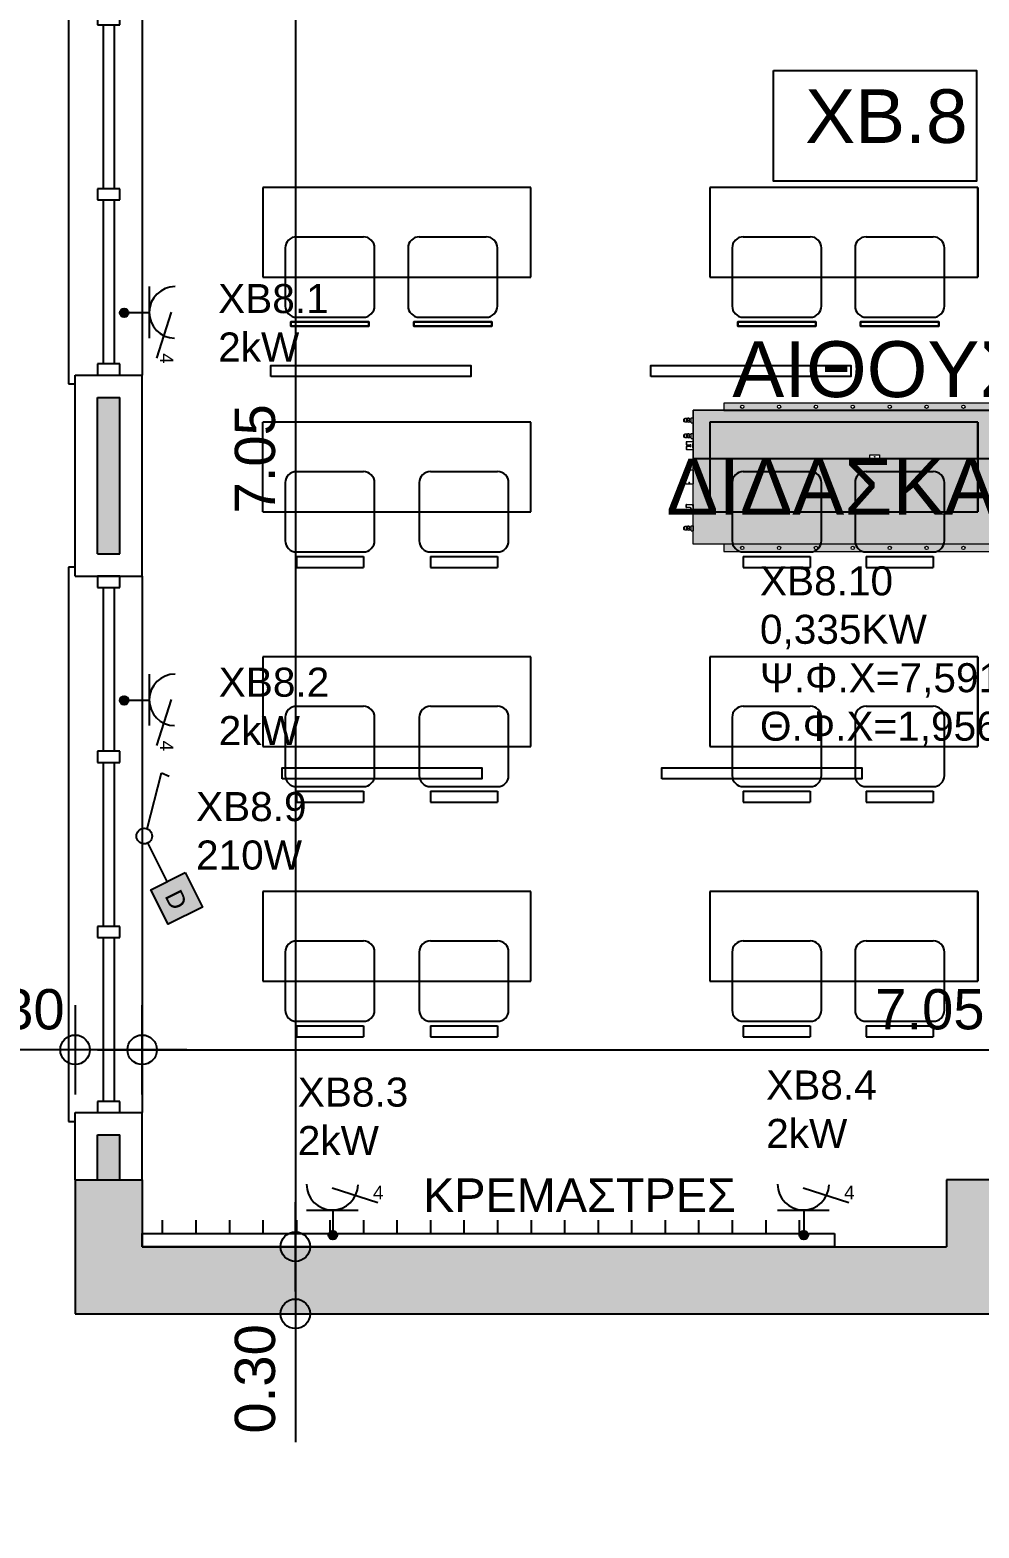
# Model space of a CAD drawing. Header units: metres. Extents: x -11 to 85, y -301 to 135.
# Drawn here: x 14.57 to 18.82, y -58.85 to -52.15 of the extents above; entities that cross this region are included whole.
import ezdxf

# ---------------------------------------------------------------- set-up
doc = ezdxf.new("R2010")
doc.units = ezdxf.units.M
doc.header["$LTSCALE"] = 0.036
doc.header["$PDMODE"] = 2
for name, color, linetype in [('arxitek borofos', 252, 'Continuous'), ('DIMBLK', 252, 'Continuous'), ('electext', 20, 'Continuous'), ('Epipla', 252, 'Continuous'), ('HLEK-SYMBOL', 3, 'Continuous'), ('HLEK_FL001_SYMBOLS', 230, 'Continuous'), ('Parathira', 252, 'Continuous')]:
    doc.layers.add(name, color=color, linetype=linetype)
doc.layers.add('axel', color=170, linetype='Continuous', lineweight=0)
doc.styles.add('COMU-N', font='arial.ttf')
doc.styles.get("Standard").update_dxf_attribs({"font": 'arial.ttf'})
doc.dimstyles.new('CADWDOT', dxfattribs={"dimscale": 0.1, "dimtxt": 1.8, "dimasz": 0.08, "dimexe": 2, "dimexo": 0, "dimgap": 0.09, "dimtad": 0, "dimrnd": 0.001, "dimzin": 0, "dimdsep": 46, "dimtxsty": 'Standard', "dimblk1": 'ARTDIM', "dimblk2": 'ARTDIM', "dimsah": 1, "dimcen": 0.09, "dimdle": 0.05, "dimse1": 1, "dimse2": 1, "dimadec": 0, "dimazin": 0, "dimtfac": 1, "dimtmove": 0, "dimatfit": 3, "dimldrblk": 'ARTDIM', "dimfxl": 2, "dimtvp": 0.9999, "dimtolj": 1, "dimtzin": 0, "dimarcsym": 0})

# ---------------------------------------------------------------- blocks, each defined once
blk = doc.blocks.new('A$C52D13D70')
at = {"layer": 'Parathira'}
for p, q in [((-0.33, 0.04), (-0.33, -2.44)), ((-0.3, 0.04), (-0.33, 0.04)), ((-0.1, 0), (-0.2, 0)), ((-0.2, 0), (-0.2, -0.05)), ((-0.1, -0.05), (-0.1, 0)), ((0, 0), (0, -2.4)), ((-0.2, -0.05), (-0.1, -0.05)), ((-0.175, -0.05), (-0.175, -0.7833)), ((-0.125, -0.05), (-0.125, -0.7833)), ((-0.1, -0.7833), (-0.2, -0.7833)), ((-0.2, -0.7833), (-0.2, -0.8333)), ((-0.1, -0.8333), (-0.1, -0.7833)), ((-0.2, -0.8333), (-0.1, -0.8333)), ((-0.175, -0.8333), (-0.175, -1.5667)), ((-0.125, -0.8333), (-0.125, -1.5667)), ((-0.1, -1.5667), (-0.2, -1.5667)), ((-0.2, -1.5667), (-0.2, -1.6167)), ((-0.1, -1.6167), (-0.1, -1.5667)), ((-0.2, -1.6167), (-0.1, -1.6167)), ((-0.175, -1.6167), (-0.175, -2.35)), ((-0.125, -1.6167), (-0.125, -2.35)), ((-0.1, -2.35), (-0.2, -2.35)), ((-0.2, -2.35), (-0.2, -2.4)), ((-0.2, -2.4), (-0.1, -2.4)), ((-0.1, -2.4), (-0.1, -2.35)), ((-0.33, -2.44), (-0.3, -2.44))]:
    blk.add_line(p, q, dxfattribs=at)
blk = doc.blocks.new('ARTDIM')
at = {"layer": 'DIMBLK'}
for p, q in [((0, -24.9975), (0, 24.9975)), ((-24.9975, 0), (24.9975, 0))]:
    blk.add_line(p, q, dxfattribs=at)
blk.add_circle((0, 0), 8.25, dxfattribs=at)
blk = doc.blocks.new('*D883')
at = {"layer": 'arxitek borofos', "color": 0, "lineweight": -2}
blk.add_line((15.7595, -50.551), (15.7595, -57.585), dxfattribs=at)
at = {"layer": 'Defpoints', "color": 0, "transparency": 16777216}
for p in [(18.9737, -50.543), (15.7595, -57.593), (18.9737, -57.593)]:
    blk.add_point(p, dxfattribs=at)
at = {"layer": 'arxitek borofos', "color": 0, "lineweight": -2, "xscale": 0.008, "yscale": 0.008, "zscale": 0.008}
for p, rotation in [((15.7595, -50.543), 90), ((15.7595, -57.593), 270)]:
    blk.add_blockref('ARTDIM', p, dxfattribs=dict(at, rotation=rotation))
at = {"layer": 'arxitek borofos', "color": 0, "insert": (15.5796, -54.068), "char_height": 0.18, "attachment_point": 5, "rotation": 90}
blk.add_mtext('\\A1;7.05', dxfattribs=at)
blk = doc.blocks.new('*D884')
at = {"layer": 'arxitek borofos', "color": 0, "lineweight": -2}
for p, q in [((15.7595, -57.601), (15.7595, -57.885)), ((15.7595, -57.893), (15.7595, -58.4676))]:
    blk.add_line(p, q, dxfattribs=at)
at = {"layer": 'Defpoints', "color": 0, "transparency": 16777216}
for p in [(16.8737, -57.593), (15.7595, -57.893), (16.8737, -57.893)]:
    blk.add_point(p, dxfattribs=at)
at = {"layer": 'arxitek borofos', "color": 0, "lineweight": -2, "xscale": 0.008, "yscale": 0.008, "zscale": 0.008}
for p, rotation in [((15.7595, -57.593), 90), ((15.7595, -57.893), 270)]:
    blk.add_blockref('ARTDIM', p, dxfattribs=dict(at, rotation=rotation))
at = {"layer": 'arxitek borofos', "color": 0, "insert": (15.5796, -58.1843), "char_height": 0.18, "attachment_point": 5, "rotation": 90}
blk.add_mtext('\\A1;0.30', dxfattribs=at)
blk = doc.blocks.new('*D885')
at = {"layer": 'arxitek borofos', "color": 0, "lineweight": -2}
for p, q in [((14.7737, -56.7118), (14.1991, -56.7118)), ((15.0657, -56.7118), (14.7817, -56.7118))]:
    blk.add_line(p, q, dxfattribs=at)
at = {"layer": 'Defpoints', "color": 0, "transparency": 16777216}
for p in [(14.7737, -56.7118), (14.7737, -57.593), (15.0737, -57.593)]:
    blk.add_point(p, dxfattribs=at)
at = {"layer": 'arxitek borofos', "color": 0, "lineweight": -2, "xscale": 0.008, "yscale": 0.008, "zscale": 0.008, "rotation": 180}
blk.add_blockref('ARTDIM', (14.7737, -56.7118), dxfattribs=at)
at = {"layer": 'arxitek borofos', "color": 0, "lineweight": -2, "xscale": 0.008, "yscale": 0.008, "zscale": 0.008}
blk.add_blockref('ARTDIM', (15.0737, -56.7118), dxfattribs=at)
at = {"layer": 'arxitek borofos', "color": 0, "insert": (14.4824, -56.5318), "char_height": 0.18, "attachment_point": 5}
blk.add_mtext('\\A1;0.30', dxfattribs=at)
blk = doc.blocks.new('*D886')
at = {"layer": 'arxitek borofos', "color": 0, "lineweight": -2}
blk.add_line((15.0817, -56.7118), (22.1157, -56.7118), dxfattribs=at)
at = {"layer": 'Defpoints', "color": 0, "transparency": 16777216}
for p in [(22.1237, -56.7118), (15.0737, -57.293), (22.1237, -57.293)]:
    blk.add_point(p, dxfattribs=at)
at = {"layer": 'arxitek borofos', "color": 0, "lineweight": -2, "xscale": 0.008, "yscale": 0.008, "zscale": 0.008, "rotation": 180}
blk.add_blockref('ARTDIM', (15.0737, -56.7118), dxfattribs=at)
at = {"layer": 'arxitek borofos', "color": 0, "lineweight": -2, "xscale": 0.008, "yscale": 0.008, "zscale": 0.008}
blk.add_blockref('ARTDIM', (22.1237, -56.7118), dxfattribs=at)
at = {"layer": 'arxitek borofos', "color": 0, "insert": (18.5987, -56.5318), "char_height": 0.18, "attachment_point": 5}
blk.add_mtext('\\A1;7.05', dxfattribs=at)
blk = doc.blocks.new('*D961')
at = {"layer": 'arxitek borofos', "color": 0, "lineweight": -2}
blk.add_line((14.7817, -61.2493), (22.4157, -61.2493), dxfattribs=at)
at = {"layer": 'Defpoints', "color": 0, "transparency": 16777216}
for p in [(14.7737, -57.893), (22.4237, -57.893), (22.4237, -61.2493)]:
    blk.add_point(p, dxfattribs=at)
at = {"layer": 'arxitek borofos', "color": 0, "lineweight": -2, "xscale": 0.008, "yscale": 0.008, "zscale": 0.008, "rotation": 180}
blk.add_blockref('ARTDIM', (14.7737, -61.2493), dxfattribs=at)
at = {"layer": 'arxitek borofos', "color": 0, "lineweight": -2, "xscale": 0.008, "yscale": 0.008, "zscale": 0.008}
blk.add_blockref('ARTDIM', (22.4237, -61.2493), dxfattribs=at)
at = {"layer": 'arxitek borofos', "color": 0, "insert": (18.5987, -61.0693), "char_height": 0.18, "attachment_point": 5}
blk.add_mtext('\\A1;7.65', dxfattribs=at)
blk = doc.blocks.new('A$C46BB3189')
at = {"layer": 'Epipla'}
for p, q in [((0.0918, 0.0592), (0.0918, 0.1192)), ((0.2418, 0.0592), (0.2418, 0.1192)), ((0.3918, 0.0592), (0.3918, 0.1192)), ((0.5418, 0.0592), (0.5418, 0.1192)), ((0.6918, 0.0592), (0.6918, 0.1192)), ((0.8418, 0.0592), (0.8418, 0.1192)), ((0.9918, 0.0592), (0.9918, 0.1192)), ((1.1418, 0.0592), (1.1418, 0.1192)), ((1.2918, 0.0592), (1.2918, 0.1192)), ((1.4418, 0.0592), (1.4418, 0.1192)), ((1.5918, 0.0592), (1.5918, 0.1192)), ((1.7418, 0.0592), (1.7418, 0.1192)), ((1.8918, 0.0592), (1.8918, 0.1192)), ((2.0418, 0.0592), (2.0418, 0.1192)), ((2.1918, 0.0592), (2.1918, 0.1192)), ((2.3418, 0.0592), (2.3418, 0.1192)), ((2.4918, 0.0592), (2.4918, 0.1192)), ((2.6418, 0.0592), (2.6418, 0.1192)), ((2.7918, 0.0592), (2.7918, 0.1192)), ((2.9418, 0.0592), (2.9418, 0.1192)), ((0, 0), (0, 0.0592)), ((0, 0.0592), (3.0983, 0.0592)), ((3.0983, 0), (0, 0)), ((3.0983, 0.0592), (3.0983, 0))]:
    blk.add_line(p, q, dxfattribs=at)
blk = doc.blocks.new('gJ6_a14')
at = {"linetype": 'Continuous'}
for p, q in [((-0.1176, 0.1119), (0.113, 0.1119)), ((0, 0.1119), (0, 0))]:
    blk.add_line(p, q, dxfattribs=at)
blk.add_arc((-0.0023, 0.2279), 0.1153, 180, 358.95657, dxfattribs=at)
blk = doc.blocks.new('*X1779')
at = {"color": 0}
for p, q in [((15.598, 2.587), (15.737, 2.727)), ((15.598, 2.622), (15.702, 2.727)), ((15.601, 2.607), (15.609, 2.616)), ((15.604, 2.646), (15.605, 2.647)), ((15.605, 2.559), (15.765, 2.719)), ((15.605, 2.577), (15.614, 2.585)), ((15.609, 2.652), (15.618, 2.66)), ((15.614, 2.621), (15.623, 2.63)), ((15.617, 2.536), (15.789, 2.707)), ((15.618, 2.59), (15.627, 2.599)), ((15.623, 2.665), (15.631, 2.674)), ((15.627, 2.634), (15.636, 2.643)), ((15.631, 2.603), (15.64, 2.612)), ((15.633, 2.516), (15.808, 2.691)), ((15.636, 2.678), (15.645, 2.687)), ((15.636, 2.572), (15.645, 2.581)), ((15.64, 2.647), (15.649, 2.656)), ((15.645, 2.616), (15.654, 2.625)), ((15.649, 2.691), (15.658, 2.7)), ((15.649, 2.585), (15.658, 2.594)), ((15.653, 2.501), (15.824, 2.672)), ((15.654, 2.66), (15.662, 2.669)), ((15.658, 2.63), (15.667, 2.638)), ((15.662, 2.705), (15.671, 2.714)), ((15.662, 2.599), (15.671, 2.607)), ((15.667, 2.674), (15.676, 2.683)), ((15.667, 2.568), (15.676, 2.577)), ((15.671, 2.643), (15.68, 2.652)), ((15.676, 2.718), (15.678, 2.721)), ((15.676, 2.489), (15.836, 2.648)), ((15.676, 2.612), (15.685, 2.621)), ((15.68, 2.687), (15.689, 2.696)), ((15.68, 2.581), (15.689, 2.59)), ((15.685, 2.656), (15.693, 2.665)), ((15.689, 2.625), (15.698, 2.634)), ((15.693, 2.7), (15.702, 2.709)), ((15.693, 2.594), (15.702, 2.603)), ((15.698, 2.669), (15.707, 2.678)), ((15.702, 2.638), (15.711, 2.647)), ((15.705, 2.482), (15.843, 2.62)), ((15.707, 2.714), (15.715, 2.722)), ((15.707, 2.607), (15.715, 2.616)), ((15.711, 2.683), (15.72, 2.691)), ((15.711, 2.577), (15.72, 2.585)), ((15.715, 2.652), (15.724, 2.66)), ((15.72, 2.727), (15.721, 2.728)), ((15.72, 2.621), (15.729, 2.63)), ((15.724, 2.696), (15.733, 2.705)), ((15.724, 2.59), (15.733, 2.599)), ((15.729, 2.665), (15.738, 2.674)), ((15.733, 2.634), (15.742, 2.643)), ((15.738, 2.709), (15.746, 2.718)), ((15.738, 2.603), (15.746, 2.612)), ((15.741, 2.482), (15.842, 2.584)), ((15.742, 2.678), (15.751, 2.687)), ((15.742, 2.572), (15.751, 2.581)), ((15.746, 2.647), (15.755, 2.656)), ((15.751, 2.722), (15.752, 2.724)), ((15.751, 2.616), (15.76, 2.625)), ((15.755, 2.691), (15.764, 2.7)), ((15.755, 2.585), (15.764, 2.594)), ((15.76, 2.66), (15.768, 2.669)), ((15.764, 2.63), (15.773, 2.638)), ((15.768, 2.705), (15.777, 2.714)), ((15.768, 2.599), (15.777, 2.607)), ((15.773, 2.674), (15.782, 2.683)), ((15.773, 2.568), (15.782, 2.577)), ((15.777, 2.643), (15.786, 2.652)), ((15.782, 2.612), (15.791, 2.621)), ((15.786, 2.687), (15.795, 2.696)), ((15.786, 2.581), (15.795, 2.59)), ((15.791, 2.656), (15.799, 2.665)), ((15.795, 2.625), (15.804, 2.634)), ((15.799, 2.594), (15.808, 2.603)), ((15.804, 2.669), (15.813, 2.678)), ((15.808, 2.638), (15.817, 2.647)), ((15.813, 2.607), (15.822, 2.616)), ((15.817, 2.577), (15.826, 2.585)), ((15.822, 2.652), (15.83, 2.66)), ((15.826, 2.621), (15.835, 2.63)), ((15.83, 2.59), (15.839, 2.599)), ((15.839, 2.634), (15.84, 2.635)), ((15.844, 2.603), (15.844, 2.603)), ((15.611, 2.547), (15.618, 2.554)), ((15.623, 2.559), (15.631, 2.568)), ((15.627, 2.528), (15.636, 2.537)), ((15.64, 2.541), (15.649, 2.55)), ((15.645, 2.51), (15.654, 2.519)), ((15.654, 2.554), (15.662, 2.563)), ((15.658, 2.523), (15.667, 2.532)), ((15.664, 2.494), (15.671, 2.501)), ((15.671, 2.537), (15.68, 2.546)), ((15.676, 2.506), (15.685, 2.515)), ((15.685, 2.55), (15.693, 2.559)), ((15.689, 2.519), (15.698, 2.528)), ((15.693, 2.488), (15.702, 2.497)), ((15.698, 2.563), (15.707, 2.572)), ((15.702, 2.532), (15.711, 2.541)), ((15.707, 2.501), (15.715, 2.51)), ((15.715, 2.546), (15.724, 2.554)), ((15.72, 2.515), (15.729, 2.523)), ((15.724, 2.484), (15.733, 2.493)), ((15.729, 2.559), (15.738, 2.568)), ((15.733, 2.528), (15.742, 2.537)), ((15.738, 2.497), (15.746, 2.506)), ((15.746, 2.541), (15.755, 2.55)), ((15.751, 2.51), (15.76, 2.519)), ((15.76, 2.554), (15.768, 2.563)), ((15.764, 2.523), (15.773, 2.532)), ((15.768, 2.493), (15.777, 2.501)), ((15.777, 2.537), (15.786, 2.546)), ((15.782, 2.506), (15.791, 2.515)), ((15.791, 2.55), (15.799, 2.559)), ((15.795, 2.519), (15.804, 2.528)), ((15.804, 2.563), (15.813, 2.572)), ((15.808, 2.532), (15.817, 2.541)), ((15.822, 2.546), (15.83, 2.554)), ((15.835, 2.559), (15.835, 2.56))]:
    blk.add_line(p, q, dxfattribs=at)
blk = doc.blocks.new('GJ6_A78')
at = {"layer": 'HLEK-SYMBOL', "color": 0, "linetype": 'Continuous'}
blk.add_circle((0, 0), 0.0989, dxfattribs=at)
at = {"layer": 'HLEK-SYMBOL', "color": 0, "xscale": 0.8, "yscale": 0.8, "zscale": 0.8}
blk.add_blockref('*X1779', (-12.576, -2.084), dxfattribs=at)
blk = doc.blocks.new('priza')
at = {"layer": 'HLEK_FL001_SYMBOLS', "rotation": 180}
blk.add_blockref('gJ6_a14', (87.4, -100.4952), dxfattribs=at)
at = {"layer": 'HLEK_FL001_SYMBOLS', "xscale": 0.1951472641207488, "yscale": 0.1951472641207488, "zscale": 0.1951472641207488}
blk.add_blockref('GJ6_A78', (87.4, -100.4953), dxfattribs=at)
blk = doc.blocks.new('priza tetrapli')
at = {"layer": 'HLEK_FL001_SYMBOLS', "ltscale": 5}
blk.add_line((444.1264, -18.901), (444.3314, -18.9664), dxfattribs=at)
at = {"layer": 'HLEK_FL001_SYMBOLS', "rotation": 180}
blk.add_blockref('priza', (531.5297, -119.6074), dxfattribs=at)
at = {"layer": 'HLEK_FL001_SYMBOLS', "ltscale": 5}
blk.add_text('4', height=0.06, dxfattribs=at).set_placement((444.3099, -18.9515))
blk = doc.blocks.new('gJ6_a1')
at = {"linetype": 'Continuous'}
for p, q in [((-0.2193, 0.2297), (-0.191, 0.2541)), ((-0.024, 0.0608), (-0.2193, 0.2297))]:
    blk.add_line(p, q, dxfattribs=at)
blk.add_circle((-0.0005, 0.0343), 0.0349, dxfattribs=at)
blk = doc.blocks.new('dimmer')
at = {"layer": 'HLEK_FL001_SYMBOLS'}
blk.add_hatch(color=11, dxfattribs=at).paths.add_polyline_path([(2263.7579, 1291.6993), (2263.5429, 1291.6993), (2263.5429, 1291.4844), (2263.7579, 1291.4844)])
blk.add_lwpolyline([(2263.5429, 1291.6993), (2263.7579, 1291.6993), (2263.7579, 1291.4844), (2263.5429, 1291.4844)], close=True, dxfattribs=at)
blk.add_text('D', height=0.1, dxfattribs=at).set_placement((2263.6057, 1291.5361))
blk = doc.blocks.new('dimmer1')
at = {"layer": 'HLEK_FL001_SYMBOLS'}
blk.add_line((2318.1609, 1255.9928), (2317.9681, 1255.9928), dxfattribs=at)
at = {"layer": 'HLEK_FL001_SYMBOLS', "xscale": 0.8000000000000114, "yscale": 0.8000000000000114, "zscale": 0.8000000000000114}
blk.add_blockref('dimmer', (507.3271, 222.7235), dxfattribs=at)
blk = doc.blocks.new('A$C5A126718')
at = {"layer": 'axel'}
for p, q in [((-0.0317, 0.0343), (-0.0317, 0.0321)), ((-0.0301, 0.0343), (-0.0317, 0.0343)), ((-0.0317, 0.0321), (-0.0317, 0.0236)), ((-0.0317, 0.0321), (-0.0301, 0.0321)), ((-0.0317, 0.0236), (-0.0301, 0.0236)), ((-0.0317, 0.0236), (-0.0317, 0.0214)), ((-0.0301, 0.0214), (-0.0317, 0.0214)), ((-0.0301, 0.0129), (-0.0317, 0.0129)), ((-0.0317, 0.0129), (-0.0317, 0.0107)), ((-0.0317, 0.0107), (-0.0301, 0.0107)), ((-0.0317, 0.0107), (-0.0317, 0.0021)), ((-0.0317, 0.0021), (-0.0301, 0.0021)), ((-0.0317, 0.0021), (-0.0317, 0)), ((-0.0301, 0), (-0.0317, 0)), ((-0.0012, 0.0343), (-0.0301, 0.0343)), ((-0.0301, 0.0343), (-0.0301, 0.0321)), ((-0.0301, 0.0321), (-0.0301, 0.0236)), ((-0.0301, 0.0236), (-0.0301, 0.0214)), ((-0.0301, 0.0214), (-0.0131, 0.0214)), ((-0.0301, 0.0129), (-0.0301, 0.0107)), ((-0.0131, 0.0129), (-0.0301, 0.0129)), ((-0.0301, 0.0107), (-0.0301, 0.0021)), ((-0.0301, 0.0021), (-0.0301, 0)), ((-0.0301, 0), (-0.0012, 0)), ((-0.0012, 0.0343), (0, 0.0343)), ((-0.0012, 0.0343), (-0.0012, 0.033)), ((-0.0012, 0.033), (-0.0012, 0.03)), ((-0.0012, 0.03), (-0.0012, 0.0271)), ((-0.0012, 0.0271), (0, 0.0271)), ((-0.0012, 0.027), (-0.0012, 0.0271)), ((-0.0012, 0.0073), (-0.0012, 0.027)), ((-0.0012, 0.0071), (-0.0012, 0.0073)), ((-0.0012, 0.0071), (0, 0.0071)), ((-0.0012, 0.0071), (-0.0012, 0.0043)), ((-0.0012, 0.0043), (-0.0012, 0.0013)), ((-0.0012, 0.0013), (-0.0012, 0)), ((-0.0012, 0), (0, 0)), ((0.0004, 0.0271), (0.0004, 0.0343)), ((0.0004, 0.0271), (0.0004, 0.0343)), ((0.0004, 0.0211), (0.0004, 0.0271)), ((0.0004, 0.0211), (0.0004, 0.0271)), ((0.0004, 0.0207), (0.0004, 0.0211)), ((0.0004, 0.0207), (0.0004, 0.0211)), ((0.0004, 0.0186), (0.0004, 0.0207)), ((0.0004, 0.0186), (0.0004, 0.0207)), ((0.0004, 0.0157), (0.0004, 0.0186)), ((0.0004, 0.0157), (0.0004, 0.0186)), ((0.0004, 0.0136), (0.0004, 0.0157)), ((0.0004, 0.0136), (0.0004, 0.0157)), ((0.0004, 0.0132), (0.0004, 0.0136)), ((0.0004, 0.0132), (0.0004, 0.0136)), ((0.0004, 0.0071), (0.0004, 0.0132)), ((0.0004, 0.0071), (0.0004, 0.0132)), ((0.0004, 0), (0.0004, 0.0071)), ((0.0004, 0), (0.0004, 0.0071))]:
    blk.add_line(p, q, dxfattribs=at)
blk.add_arc((-0.0131, 0.0171), 0.00429, 270, 90, dxfattribs=at)
blk = doc.blocks.new('A$C3A54651E')
at = {"layer": 'axel'}
for p, q in [((0.0091, 0.0228), (0, 0.0228)), ((0, 0.0228), (0, 0)), ((0.0091, 0), (0, 0)), ((0.0091, 0), (0.0091, 0.0228)), ((0.0091, 0.0171), (0.0162, 0.0171)), ((0.0091, 0.0057), (0.0162, 0.0057)), ((0.0162, 0.019), (0.0166, 0.0193)), ((0.0162, 0.0038), (0.0162, 0.019)), ((0.0162, 0.0038), (0.0166, 0.0035)), ((0.0166, 0.0035), (0.0166, 0.0193)), ((0.0166, 0.0193), (0.0184, 0.0193)), ((0.0166, 0.0035), (0.0184, 0.0035)), ((0.0184, 0.02), (0.0184, 0.0199)), ((0.0184, 0.02), (0.0184, 0.02)), ((0.0184, 0.0199), (0.0184, 0.0193)), ((0.0184, 0.0193), (0.0184, 0.0153)), ((0.0184, 0.0153), (0.0184, 0.0067)), ((0.0184, 0.0067), (0.0184, 0.0035)), ((0.0184, 0.0035), (0.0184, 0.0028)), ((0.0184, 0.0028), (0.0184, 0.0028)), ((0.0191, 0.0202), (0.0254, 0.0202)), ((0.0191, 0.0197), (0.0254, 0.0197)), ((0.0191, 0.0109), (0.0254, 0.0109)), ((0.0191, 0.0026), (0.0254, 0.0026)), ((0.0262, 0.0199), (0.0262, 0.02)), ((0.0262, 0.02), (0.0262, 0.02)), ((0.0262, 0.0182), (0.0262, 0.0199)), ((0.0262, 0.0153), (0.0262, 0.0182)), ((0.0262, 0.0182), (0.0284, 0.0182)), ((0.0262, 0.0067), (0.0262, 0.0153)), ((0.0262, 0.0046), (0.0262, 0.0067)), ((0.0262, 0.0028), (0.0262, 0.0046)), ((0.0262, 0.0046), (0.0284, 0.0046)), ((0.0262, 0.0028), (0.0262, 0.0028)), ((0.0284, 0.0193), (0.037, 0.0193)), ((0.0284, 0.0182), (0.0284, 0.0193)), ((0.0284, 0.0046), (0.0284, 0.0182)), ((0.0284, 0.0035), (0.0284, 0.0046)), ((0.0284, 0.0035), (0.037, 0.0035)), ((0.037, 0.0035), (0.037, 0.0193)), ((0.0373, 0.019), (0.037, 0.0193)), ((0.0373, 0.0037), (0.037, 0.0035)), ((0.0373, 0.0182), (0.0373, 0.019)), ((0.0373, 0.0046), (0.0373, 0.0182)), ((0.0373, 0.0182), (0.0403, 0.0182)), ((0.0373, 0.0037), (0.0373, 0.0046)), ((0.0373, 0.0046), (0.0403, 0.0046)), ((0.0403, 0.0046), (0.0403, 0.0182)), ((0.0423, 0.0162), (0.0403, 0.0182)), ((0.0423, 0.0066), (0.0403, 0.0046)), ((0.0423, 0.0066), (0.0423, 0.0162))]:
    blk.add_line(p, q, dxfattribs=at)
for points in [[(0.0191, 0.0202, 0.004311), (0.019, 0.0202, 0.005535), (0.0188, 0.0202, 0.007292), (0.0187, 0.0201, 0.009929), (0.0186, 0.0201), (0.0186, 0.0201, 0.019665), (0.0185, 0.02, 0.032685), (0.0184, 0.02, 0.060642), (0.0184, 0.02), (0.0184, 0.02)], [(0.0184, 0.0199, 0.159929), (0.0184, 0.0199, 0.090191), (0.0184, 0.0199, 0.0462), (0.0184, 0.0199, 0.02623), (0.0185, 0.0198), (0.0186, 0.0198, 0.013719), (0.0187, 0.0198, 0.009481), (0.0188, 0.0198, 0.006867), (0.0189, 0.0197, 0.005151), (0.0191, 0.0197)], [(0.0191, 0.0197, 0.015295), (0.0188, 0.0186, 0.017604), (0.0186, 0.0175), (0.0185, 0.0169, 0.02245), (0.0184, 0.0158), (0.0184, 0.0153)], [(0.0184, 0.0153, 0.023182), (0.0184, 0.0142, 0.022013), (0.0186, 0.0131), (0.0187, 0.0125, 0.017076), (0.0189, 0.0114), (0.0191, 0.0109)], [(0.0191, 0.0109, 0.016103), (0.0188, 0.0098, 0.018613), (0.0186, 0.0088), (0.0185, 0.0083, 0.023826), (0.0184, 0.0072), (0.0184, 0.0067)], [(0.0184, 0.0067, 0.024647), (0.0184, 0.0057, 0.023359), (0.0186, 0.0046), (0.0187, 0.0041, 0.018023), (0.0189, 0.0031), (0.0191, 0.0026)], [(0.0191, 0.0026, -0.004311), (0.019, 0.0026, -0.005535), (0.0188, 0.0026, -0.007292), (0.0187, 0.0027, -0.009929), (0.0186, 0.0027), (0.0186, 0.0027, -0.019665), (0.0185, 0.0027, -0.032685), (0.0184, 0.0028, -0.060642), (0.0184, 0.0028), (0.0184, 0.0028)], [(0.0262, 0.02, 0.102242), (0.0262, 0.02, 0.051435), (0.0261, 0.02, 0.028507), (0.0261, 0.0201, 0.01755), (0.026, 0.0201), (0.0259, 0.0201, 0.009159), (0.0258, 0.0201, 0.006785), (0.0257, 0.0202, 0.005184), (0.0255, 0.0202), (0.0254, 0.0202)], [(0.0254, 0.0197, 0.004812), (0.0256, 0.0197, 0.00636), (0.0258, 0.0198, 0.008685), (0.0259, 0.0198, 0.012384), (0.026, 0.0198), (0.0261, 0.0198, 0.023143), (0.0261, 0.0199, 0.039656), (0.0262, 0.0199, 0.07579), (0.0262, 0.0199, 0.144125), (0.0262, 0.0199)], [(0.0262, 0.0153, 0.023214), (0.0262, 0.0164, 0.02204), (0.026, 0.0175), (0.0259, 0.018, 0.017046), (0.0256, 0.0191), (0.0254, 0.0197)], [(0.0254, 0.0109, 0.01528), (0.0258, 0.012, 0.017585), (0.026, 0.013), (0.0261, 0.0136, 0.022468), (0.0262, 0.0147), (0.0262, 0.0153)], [(0.0262, 0.0067, 0.024685), (0.0262, 0.0078, 0.023392), (0.026, 0.0088), (0.0259, 0.0093, 0.017988), (0.0256, 0.0103), (0.0254, 0.0109)], [(0.0254, 0.0026, 0.016073), (0.0258, 0.0036, 0.018575), (0.026, 0.0046), (0.0261, 0.0052, 0.023861), (0.0262, 0.0062), (0.0262, 0.0067)], [(0.0262, 0.0028, -0.102242), (0.0262, 0.0028, -0.051435), (0.0261, 0.0028, -0.028507), (0.0261, 0.0027, -0.01755), (0.026, 0.0027), (0.0259, 0.0027, -0.009159), (0.0258, 0.0026, -0.006785), (0.0257, 0.0026, -0.005184), (0.0255, 0.0026), (0.0254, 0.0026)]]:
    blk.add_lwpolyline(points, format="xyb", dxfattribs=at)
blk = doc.blocks.new('A$C531E15D6')
at = {"layer": 'axel'}
for p, q in [((-0.0003, 0.0241), (-0.0003, -0.0359)), ((-0.0003, 0.0241), (0.0009, 0.0241)), ((-0.0003, 0.0134), (0, 0.0134)), ((-0.0003, 0.0113), (0, 0.0113)), ((-0.0003, 0.0066), (-0.0003, 0.0031)), ((-0.0003, 0.0066), (-0.0003, 0.0031)), ((0, 0.0059), (-0.0003, 0.0059)), ((-0.0003, 0.0031), (-0.0003, -0.0276)), ((0.0021, 0.0241), (0, 0.022)), ((0, 0.0059), (0, 0.022)), ((0, -0.0059), (0, 0.0059)), ((0, -0.0059), (0, 0.0059)), ((0.0012, 0.0241), (0.0009, 0.0241)), ((0.0012, 0.0241), (0.0009, 0.0241)), ((0.0012, 0.0241), (0.0021, 0.0241)), ((0.0021, 0.0241), (0.0321, 0.0241)), ((0.0021, 0.0241), (0.0321, 0.0241)), ((0.0321, 0.0241), (0.0343, 0.022)), ((0.0343, 0.022), (0.0343, 0.0134)), ((0.0343, 0.022), (0.0343, 0.0134)), ((0.0343, 0.0134), (0.0343, -0.0251)), ((0.0343, 0.0134), (0.0343, -0.0251)), ((0.038, 0.0127), (0.0343, 0.0128)), ((0.0347, 0.0056), (0.0343, 0.0056)), ((0.0347, 0.0056), (0.0347, -0.0059)), ((0.0357, 0.0099), (0.0357, 0.0045)), ((0.04, 0.0099), (0.0357, 0.0099)), ((0.0357, 0.0045), (0.0357, 0.0038)), ((0.0357, 0.0045), (0.0357, 0.0038)), ((0.0357, 0.0038), (0.0357, -0.0059)), ((0.0357, 0.0038), (0.0357, -0.0059)), ((0.038, 0.0127), (0.038, 0.0099)), ((0.04, 0.0099), (0.04, -0.0059)), ((0, -0.0176), (-0.0003, -0.0176)), ((-0.0003, -0.023), (0, -0.023)), ((-0.0003, -0.0251), (0, -0.0251)), ((-0.0003, -0.0276), (-0.0003, -0.0312)), ((-0.0003, -0.0276), (-0.0003, -0.0312)), ((-0.0003, -0.0359), (0.0021, -0.0359)), ((0, -0.0176), (0, -0.0059)), ((0, -0.0176), (0, -0.0059)), ((0, -0.0337), (0, -0.0176)), ((0.0021, -0.0359), (0, -0.0337)), ((0.0321, -0.0359), (0.0021, -0.0359)), ((0.0321, -0.0359), (0.0021, -0.0359)), ((0.0343, -0.0337), (0.0321, -0.0359)), ((0.0347, -0.0173), (0.0343, -0.0173)), ((0.038, -0.0244), (0.0343, -0.0245)), ((0.0343, -0.0251), (0.0343, -0.0337)), ((0.0343, -0.0251), (0.0343, -0.0337)), ((0.0347, -0.0059), (0.0347, -0.0173)), ((0.0357, -0.0059), (0.0357, -0.0155)), ((0.0357, -0.0059), (0.0357, -0.0155)), ((0.0357, -0.0155), (0.0357, -0.0162)), ((0.0357, -0.0155), (0.0357, -0.0162)), ((0.0357, -0.0162), (0.0357, -0.0216)), ((0.04, -0.0216), (0.0357, -0.0216)), ((0.038, -0.0244), (0.038, -0.0216)), ((0.04, -0.0059), (0.04, -0.0216))]:
    blk.add_line(p, q, dxfattribs=at)
for centre, radius in [((0.0171, 0.0199), 0.00214), ((0.0171, 0.0199), 0.00111), ((0.0171, -0.0316), 0.00214), ((0.0171, -0.0316), 0.00111)]:
    blk.add_circle(centre, radius, dxfattribs=at)
for centre, radius, start, end in [((0.0321, 0.022), 0.00214, 0, 90), ((0.0346, 0.0045), 0.00107, 0, 89.54164), ((0.0321, -0.0337), 0.00214, 270, 0), ((0.0346, -0.0162), 0.00107, 270.45836, 0)]:
    blk.add_arc(centre, radius, start, end, dxfattribs=at)
blk = doc.blocks.new('FCU 10 KANALATO')
at = {"layer": 'axel'}
for color, points in [(150, [(47986.6743, 13560.1633), (47986.6743, 13560.0206), (47986.6751, 13560.0206), (47986.6751, 13560.0135), (47986.6751, 13560.0074), (47986.6751, 13560.007), (47986.6751, 13560.002), (47986.6751, 13559.9935), (47986.6751, 13559.9863), (47986.6743, 13559.9863), (47986.6743, 13559.782), (47987.7792, 13559.782), (47988.2671, 13559.782), (47988.2671, 13559.782), (47988.2704, 13559.782), (47988.2704, 13560.1633)]), (151, [(47988.2705, 13559.5646), (47988.2705, 13559.5982), (47988.2705, 13559.5982), (47988.2705, 13559.621), (47988.2705, 13559.621), (47988.2705, 13559.6682), (47988.2705, 13559.6682), (47988.2705, 13559.691), (47988.2705, 13559.691), (47988.2705, 13559.7061), (47988.2705, 13559.7061), (47988.2705, 13559.7132), (47988.2705, 13559.7193), (47988.2705, 13559.7196), (47988.2705, 13559.7246), (47988.2705, 13559.7332), (47988.2705, 13559.7403), (47988.2705, 13559.7403), (47988.2705, 13559.7785), (47987.4805, 13559.7785), (47987.4805, 13559.7638), (47987.4362, 13559.7638), (47987.4362, 13559.7785), (47986.6743, 13559.7785), (47986.6743, 13559.7403), (47986.6751, 13559.7403), (47986.6751, 13559.7332), (47986.6751, 13559.7271), (47986.6751, 13559.7218), (47986.6751, 13559.7193), (47986.6751, 13559.7132), (47986.6751, 13559.7061), (47986.6743, 13559.7061), (47986.6743, 13559.5646)])]:
    blk.add_hatch(color=color, dxfattribs=at).paths.add_polyline_path(points)
h = blk.add_hatch(color=211, dxfattribs=at)
h.paths.add_polyline_path([(47988.1338, 13560.164), (47988.1338, 13560.197), (47986.8138, 13560.197), (47986.8138, 13560.164)])
h.paths.add_polyline_path([(47987.5563, 13560.1878, -1), (47987.5563, 13560.1731, -1)], flags=16)
h.paths.add_polyline_path([(47987.3913, 13560.1731, -1), (47987.3913, 13560.1878, -1)], flags=16)
h.paths.add_polyline_path([(47987.7213, 13560.1878, -1), (47987.7213, 13560.1731, -1)], flags=16)
h.paths.add_polyline_path([(47987.2263, 13560.1731, -1), (47987.2263, 13560.1878, -1)], flags=16)
h.paths.add_polyline_path([(47987.8863, 13560.1878, -1), (47987.8863, 13560.1731, -1)], flags=16)
h.paths.add_polyline_path([(47987.0613, 13560.1731, -1), (47987.0613, 13560.1878, -1)], flags=16)
h.paths.add_polyline_path([(47988.0513, 13560.1878, -1), (47988.0513, 13560.1731, -1)], flags=16)
h.paths.add_polyline_path([(47986.8963, 13560.1731, -1), (47986.8963, 13560.1878, -1)], flags=16)
h = blk.add_hatch(color=211, dxfattribs=at)
h.paths.add_polyline_path([(47988.1338, 13559.5327), (47988.1338, 13559.5657), (47986.8138, 13559.5657), (47986.8138, 13559.5327)])
h.paths.add_polyline_path([(47987.5563, 13559.5565, -1), (47987.5563, 13559.5418, -1)], flags=16)
h.paths.add_polyline_path([(47987.3913, 13559.5418, -1), (47987.3913, 13559.5565, -1)], flags=16)
h.paths.add_polyline_path([(47987.7213, 13559.5565, -1), (47987.7213, 13559.5418, -1)], flags=16)
h.paths.add_polyline_path([(47987.2263, 13559.5418, -1), (47987.2263, 13559.5565, -1)], flags=16)
h.paths.add_polyline_path([(47987.8863, 13559.5565, -1), (47987.8863, 13559.5418, -1)], flags=16)
h.paths.add_polyline_path([(47987.0613, 13559.5418, -1), (47987.0613, 13559.5565, -1)], flags=16)
h.paths.add_polyline_path([(47988.0513, 13559.5565, -1), (47988.0513, 13559.5418, -1)], flags=16)
h.paths.add_polyline_path([(47986.8963, 13559.5418, -1), (47986.8963, 13559.5565, -1)], flags=16)
for p, q in [((47986.6743, 13559.782), (47987.7792, 13559.782)), ((47986.6743, 13559.7804), (47987.7792, 13559.7804)), ((47986.6743, 13559.78), (47987.7816, 13559.78)), ((47987.7349, 13559.7785), (47986.6743, 13559.7785)), ((47987.4362, 13559.7785), (47987.4362, 13559.78)), ((47987.4362, 13559.7638), (47987.4362, 13559.7785)), ((47987.4362, 13559.766), (47987.4805, 13559.766)), ((47987.4805, 13559.7638), (47987.4362, 13559.7638)), ((47987.4805, 13559.7785), (47987.4805, 13559.78)), ((47987.4805, 13559.7785), (47987.4805, 13559.7638)), ((47988.2705, 13559.7785), (47987.7329, 13559.7785)), ((47987.7792, 13559.782), (47988.2671, 13559.782)), ((47987.7792, 13559.7804), (47988.2705, 13559.7804)), ((47987.7792, 13559.78), (47988.2705, 13559.78))]:
    blk.add_line(p, q, dxfattribs=at)
for points in [[(47986.6743, 13560.1633), (47988.2704, 13560.1633), (47988.2704, 13559.782), (47986.6743, 13559.782)], [(47986.6743, 13560.1633), (47988.2705, 13560.1633), (47988.2705, 13559.5646), (47986.6743, 13559.5646)], [(47986.6743, 13559.5646), (47988.2705, 13559.5646), (47988.2705, 13559.7785), (47986.6743, 13559.7785)]]:
    blk.add_lwpolyline(points, close=True, dxfattribs=at)
at = {"layer": 'axel', "linetype": 'Continuous'}
for points in [[(47986.8138, 13560.164), (47988.1338, 13560.164), (47988.1338, 13560.197), (47986.8138, 13560.197)], [(47986.8138, 13559.5327), (47988.1338, 13559.5327), (47988.1338, 13559.5657), (47986.8138, 13559.5657)]]:
    blk.add_lwpolyline(points, close=True, dxfattribs=at)
for centre in [(47986.8963, 13560.1805), (47987.0613, 13560.1805), (47987.2263, 13560.1805), (47987.3913, 13560.1805), (47987.5563, 13560.1805), (47987.7213, 13560.1805), (47987.8863, 13560.1805), (47988.0513, 13560.1805), (47986.8963, 13559.5492), (47987.0613, 13559.5492), (47987.2263, 13559.5492), (47987.3913, 13559.5492), (47987.5563, 13559.5492), (47987.7213, 13559.5492), (47987.8863, 13559.5492), (47988.0513, 13559.5492)]:
    blk.add_circle(centre, 0.00739, dxfattribs=at)
at = {"layer": 'axel'}
blk.add_circle((47987.4583, 13559.7731), 0.00111, dxfattribs=at)
at = {"xscale": -1, "rotation": 180}
for name, p in [('A$C3A54651E', (47988.2705, 13560.1043)), ('A$C531E15D6', (47988.2708, 13559.8575)), ('A$C5A126718', (47986.6746, 13559.7403)), ('A$C3A54651E', (47988.2705, 13559.691)), ('A$C3A54651E', (47988.2705, 13559.621))]:
    blk.add_blockref(name, p, dxfattribs=at)
blk.add_blockref('A$C5A126718', (47986.6746, 13559.9863))
at = {"xscale": -1}
blk.add_blockref('A$C5A126718', (47988.271, 13559.9863), dxfattribs=at)
at = {"rotation": 180}
blk.add_blockref('A$C5A126718', (47988.271, 13559.7403), dxfattribs=at)

msp = doc.modelspace()

# ---------------------------------------------------------------- hatches: boundary and pattern name
at = {"layer": 'arxitek borofos'}
for points in [[(14.9737, -53.793), (14.8737, -53.793), (14.8737, -54.493), (14.9737, -54.493)], [(14.9737, -57.093), (14.8737, -57.093), (14.8737, -57.293), (14.9737, -57.293)], [(18.9737, -57.893), (18.9737, -57.293), (18.6737, -57.293), (18.6737, -57.593), (15.0737, -57.593), (15.0737, -57.293), (14.7737, -57.293), (14.7737, -57.893)]]:
    msp.add_hatch(color=256, dxfattribs=at).paths.add_polyline_path(points)

# ---------------------------------------------------------------- linework, layer by layer
for p, q in [((16.8138, -52.8544), (15.6138, -52.8544)), ((15.6138, -52.8544), (15.6138, -53.2544)), ((16.8138, -53.2544), (16.8138, -52.8544)), ((18.8138, -52.8544), (17.6138, -52.8544)), ((17.6138, -52.8544), (17.6138, -53.2544)), ((18.8138, -52.8544), (18.8138, -53.2544)), ((18.8138, -53.2544), (18.8138, -52.8544)), ((15.7638, -53.0744), (16.0638, -53.0744)), ((16.3138, -53.0744), (16.6138, -53.0744)), ((17.7638, -53.0744), (18.0638, -53.0744)), ((18.3138, -53.0744), (18.6138, -53.0744)), ((15.7138, -53.1244), (15.7138, -53.3844)), ((16.1138, -53.3844), (16.1138, -53.1244)), ((16.2638, -53.1244), (16.2638, -53.3844)), ((16.6638, -53.3844), (16.6638, -53.1244)), ((17.7138, -53.1244), (17.7138, -53.3844)), ((18.1138, -53.3844), (18.1138, -53.1244)), ((18.2638, -53.1244), (18.2638, -53.3844)), ((18.6638, -53.3844), (18.6638, -53.1244)), ((15.6138, -53.2544), (16.8138, -53.2544)), ((17.6138, -53.2544), (18.8138, -53.2544)), ((15.7638, -53.4344), (16.0638, -53.4344)), ((15.7638, -53.4544), (16.0638, -53.4544)), ((16.3138, -53.4344), (16.6138, -53.4344)), ((16.3138, -53.4544), (16.6138, -53.4544)), ((17.7638, -53.4344), (18.0638, -53.4344)), ((17.7638, -53.4544), (18.0638, -53.4544)), ((18.3138, -53.4344), (18.6138, -53.4344)), ((18.3138, -53.4544), (18.6138, -53.4544)), ((14.7737, -53.693), (15.0737, -53.693)), ((14.7737, -54.593), (14.7737, -53.693)), ((15.0737, -54.593), (15.0737, -53.693)), ((14.8737, -53.793), (14.9737, -53.793)), ((14.8737, -54.493), (14.8737, -53.793)), ((14.9737, -54.493), (14.9737, -53.793)), ((16.8138, -53.9044), (15.6138, -53.9044)), ((15.6138, -54.3044), (15.6138, -53.9044)), ((16.8138, -54.3044), (16.8138, -53.9044)), ((18.8138, -53.9044), (17.6138, -53.9044)), ((17.6138, -53.9044), (17.6138, -54.3044)), ((18.8138, -53.9044), (18.8138, -54.3044)), ((18.8138, -54.3044), (18.8138, -53.9044)), ((15.7638, -54.1244), (16.0638, -54.1244)), ((16.3638, -54.1244), (16.6638, -54.1244)), ((17.7638, -54.1244), (18.0638, -54.1244)), ((18.3138, -54.1244), (18.6138, -54.1244)), ((15.7138, -54.1744), (15.7138, -54.4344)), ((16.1138, -54.4344), (16.1138, -54.1744)), ((16.3138, -54.1744), (16.3138, -54.4344)), ((16.7138, -54.4344), (16.7138, -54.1744)), ((17.7138, -54.1744), (17.7138, -54.4344)), ((18.1138, -54.4344), (18.1138, -54.1744)), ((18.2638, -54.1744), (18.2638, -54.4344)), ((18.6638, -54.4344), (18.6638, -54.1744)), ((15.6138, -54.3044), (16.8138, -54.3044)), ((17.6138, -54.3044), (18.8138, -54.3044)), ((15.7638, -54.4844), (16.0638, -54.4844)), ((16.3638, -54.4844), (16.6638, -54.4844)), ((17.7638, -54.4844), (18.0638, -54.4844)), ((18.3138, -54.4844), (18.6138, -54.4844)), ((14.8737, -54.493), (14.9737, -54.493)), ((15.7638, -54.5044), (16.0638, -54.5044)), ((15.7638, -54.5044), (15.7638, -54.5544)), ((15.7638, -54.5544), (16.0638, -54.5544)), ((16.0638, -54.5044), (16.0638, -54.5544)), ((16.3638, -54.5044), (16.6638, -54.5044)), ((16.3638, -54.5044), (16.3638, -54.5544)), ((16.3638, -54.5544), (16.6638, -54.5544)), ((16.6638, -54.5044), (16.6638, -54.5544)), ((17.7638, -54.5044), (18.0638, -54.5044)), ((17.7638, -54.5044), (17.7638, -54.5544)), ((17.7638, -54.5544), (18.0638, -54.5544)), ((18.0638, -54.5044), (18.0638, -54.5544)), ((18.3138, -54.5044), (18.6138, -54.5044)), ((18.3138, -54.5044), (18.3138, -54.5544)), ((18.3138, -54.5544), (18.6138, -54.5544)), ((18.6138, -54.5044), (18.6138, -54.5544)), ((14.7737, -54.593), (15.0737, -54.593)), ((16.8138, -54.9544), (15.6138, -54.9544)), ((15.6138, -54.9544), (15.6138, -55.3544)), ((16.8138, -55.3544), (16.8138, -54.9544)), ((18.8138, -54.9544), (17.6138, -54.9544)), ((17.6138, -54.9544), (17.6138, -55.3544)), ((18.8138, -54.9544), (18.8138, -55.3544)), ((18.8138, -55.3544), (18.8138, -54.9544)), ((15.7138, -55.2244), (15.7138, -55.4844)), ((15.7638, -55.1744), (16.0638, -55.1744)), ((16.1138, -55.4844), (16.1138, -55.2244)), ((16.3138, -55.2244), (16.3138, -55.4844)), ((16.3638, -55.1744), (16.6638, -55.1744)), ((16.7138, -55.4844), (16.7138, -55.2244)), ((17.7138, -55.2244), (17.7138, -55.4844)), ((17.7638, -55.1744), (18.0638, -55.1744)), ((18.1138, -55.4844), (18.1138, -55.2244)), ((18.2638, -55.2244), (18.2638, -55.4844)), ((18.3138, -55.1744), (18.6138, -55.1744)), ((18.6638, -55.4844), (18.6638, -55.2244)), ((15.6138, -55.3544), (16.8138, -55.3544)), ((17.6138, -55.3544), (18.8138, -55.3544)), ((15.7638, -55.5344), (16.0638, -55.5344)), ((15.7638, -55.5544), (16.0638, -55.5544)), ((15.7638, -55.5544), (15.7638, -55.6044)), ((16.0638, -55.5544), (16.0638, -55.6044)), ((16.3638, -55.5344), (16.6638, -55.5344)), ((16.3638, -55.5544), (16.6638, -55.5544)), ((16.3638, -55.5544), (16.3638, -55.6044)), ((16.6638, -55.5544), (16.6638, -55.6044)), ((17.7638, -55.5344), (18.0638, -55.5344)), ((17.7638, -55.5544), (18.0638, -55.5544)), ((17.7638, -55.5544), (17.7638, -55.6044)), ((18.0638, -55.5544), (18.0638, -55.6044)), ((18.3138, -55.5344), (18.6138, -55.5344)), ((18.3138, -55.5544), (18.6138, -55.5544)), ((18.3138, -55.5544), (18.3138, -55.6044)), ((18.6138, -55.5544), (18.6138, -55.6044)), ((15.7638, -55.6044), (16.0638, -55.6044)), ((16.3638, -55.6044), (16.6638, -55.6044)), ((17.7638, -55.6044), (18.0638, -55.6044)), ((18.3138, -55.6044), (18.6138, -55.6044)), ((16.8138, -56.0044), (15.6138, -56.0044)), ((15.6138, -56.0044), (15.6138, -56.4044)), ((16.8138, -56.4044), (16.8138, -56.0044)), ((18.8138, -56.0044), (17.6138, -56.0044)), ((17.6138, -56.0044), (17.6138, -56.4044)), ((18.8138, -56.0044), (18.8138, -56.4044)), ((18.8138, -56.4044), (18.8138, -56.0044)), ((15.7638, -56.2244), (16.0638, -56.2244)), ((16.3638, -56.2244), (16.6638, -56.2244)), ((17.7638, -56.2244), (18.0638, -56.2244)), ((18.3138, -56.2244), (18.6138, -56.2244)), ((15.7138, -56.2744), (15.7138, -56.5344)), ((16.1138, -56.5344), (16.1138, -56.2744)), ((16.3138, -56.2744), (16.3138, -56.5344)), ((16.7138, -56.5344), (16.7138, -56.2744)), ((17.7138, -56.2744), (17.7138, -56.5344)), ((18.1138, -56.5344), (18.1138, -56.2744)), ((18.2638, -56.2744), (18.2638, -56.5344)), ((18.6638, -56.5344), (18.6638, -56.2744)), ((15.6138, -56.4044), (16.8138, -56.4044)), ((17.6138, -56.4044), (18.8138, -56.4044)), ((15.7638, -56.5844), (16.0638, -56.5844)), ((15.7638, -56.6044), (16.0638, -56.6044)), ((15.7638, -56.6044), (15.7638, -56.6544)), ((16.0638, -56.6044), (16.0638, -56.6544)), ((16.3638, -56.5844), (16.6638, -56.5844)), ((16.3638, -56.6044), (16.6638, -56.6044)), ((16.3638, -56.6044), (16.3638, -56.6544)), ((16.6638, -56.6044), (16.6638, -56.6544)), ((17.7638, -56.5844), (18.0638, -56.5844)), ((17.7638, -56.6044), (18.0638, -56.6044)), ((17.7638, -56.6044), (17.7638, -56.6544)), ((18.0638, -56.6044), (18.0638, -56.6544)), ((18.3138, -56.5844), (18.6138, -56.5844)), ((18.3138, -56.6044), (18.6138, -56.6044)), ((18.3138, -56.6044), (18.3138, -56.6544)), ((18.6138, -56.6044), (18.6138, -56.6544)), ((15.7638, -56.6544), (16.0638, -56.6544)), ((16.3638, -56.6544), (16.6638, -56.6544)), ((17.7638, -56.6544), (18.0638, -56.6544)), ((18.3138, -56.6544), (18.6138, -56.6544)), ((14.7737, -57.293), (14.7737, -56.993)), ((14.7737, -56.993), (15.0737, -56.993)), ((15.0737, -57.293), (15.0737, -56.993)), ((14.8737, -57.093), (14.9737, -57.093)), ((14.8737, -57.293), (14.8737, -57.093)), ((14.9737, -57.293), (14.9737, -57.093)), ((14.7737, -57.293), (15.0737, -57.293)), ((14.7737, -57.293), (14.7737, -57.893)), ((15.0737, -57.293), (15.0737, -57.593)), ((18.6737, -57.293), (18.6737, -57.593)), ((18.9737, -57.293), (18.6737, -57.293)), ((15.0737, -57.593), (18.6737, -57.593)), ((14.7737, -57.893), (18.9737, -57.893))]:
    msp.add_line(p, q, dxfattribs=at)
for centre, start, end in [((15.7638, -53.1244), 90, 180), ((16.0638, -53.1244), 0, 90), ((16.3138, -53.1244), 90, 180), ((16.6138, -53.1244), 0, 90), ((17.7638, -53.1244), 90, 180), ((18.0638, -53.1244), 0, 90), ((18.3138, -53.1244), 90, 180), ((18.6138, -53.1244), 0, 90), ((15.7638, -53.3844), 180, 270), ((16.0638, -53.3844), 270, 0), ((16.3138, -53.3844), 180, 270), ((16.6138, -53.3844), 270, 0), ((17.7638, -53.3844), 180, 270), ((18.0638, -53.3844), 270, 0), ((18.3138, -53.3844), 180, 270), ((18.6138, -53.3844), 270, 0), ((15.7638, -54.1744), 90, 180), ((16.0638, -54.1744), 0, 90), ((16.3638, -54.1744), 90, 180), ((16.6638, -54.1744), 0, 90), ((17.7638, -54.1744), 90, 180), ((18.0638, -54.1744), 0, 90), ((18.3138, -54.1744), 90, 180), ((18.6138, -54.1744), 0, 90), ((15.7638, -54.4344), 180, 270), ((16.0638, -54.4344), 270, 0), ((16.3638, -54.4344), 180, 270), ((16.6638, -54.4344), 270, 0), ((17.7638, -54.4344), 180, 270), ((18.0638, -54.4344), 270, 0), ((18.3138, -54.4344), 180, 270), ((18.6138, -54.4344), 270, 0), ((15.7638, -55.2244), 90, 180), ((16.0638, -55.2244), 0, 90), ((16.3638, -55.2244), 90, 180), ((16.6638, -55.2244), 0, 90), ((17.7638, -55.2244), 90, 180), ((18.0638, -55.2244), 0, 90), ((18.3138, -55.2244), 90, 180), ((18.6138, -55.2244), 0, 90), ((15.7638, -55.4844), 180, 270), ((16.0638, -55.4844), 270, 0), ((16.3638, -55.4844), 180, 270), ((16.6638, -55.4844), 270, 0), ((17.7638, -55.4844), 180, 270), ((18.0638, -55.4844), 270, 0), ((18.3138, -55.4844), 180, 270), ((18.6138, -55.4844), 270, 0), ((15.7638, -56.2744), 90, 180), ((16.0638, -56.2744), 0, 90), ((16.3638, -56.2744), 90, 180), ((16.6638, -56.2744), 0, 90), ((17.7638, -56.2744), 90, 180), ((18.0638, -56.2744), 0, 90), ((18.3138, -56.2744), 90, 180), ((18.6138, -56.2744), 0, 90), ((15.7638, -56.5344), 180, 270), ((16.0638, -56.5344), 270, 0), ((16.3638, -56.5344), 180, 270), ((16.6638, -56.5344), 270, 0), ((17.7638, -56.5344), 180, 270), ((18.0638, -56.5344), 270, 0), ((18.3138, -56.5344), 180, 270), ((18.6138, -56.5344), 270, 0)]:
    msp.add_arc(centre, 0.05, start, end, dxfattribs=at)
for points in [[(15.7388, -53.4744, 0.8), (15.7388, -53.4544, 0.8), (15.7388, -53.4544, 0.62), (15.7388, -53.4744, 0.62)], [(15.7388, -53.4544, 0.8), (15.7388, -53.4544, 0.62), (16.0888, -53.4544, 0.62), (16.0888, -53.4544, 0.8)], [(15.7388, -53.4544, 0.62), (15.7388, -53.4744, 0.62), (16.0888, -53.4744, 0.62), (16.0888, -53.4544, 0.62)], [(15.7388, -53.4744, 0.8), (15.7388, -53.4544, 0.8), (16.0888, -53.4544, 0.8), (16.0888, -53.4744, 0.8)], [(15.7388, -53.4744, 0.62), (15.7388, -53.4744, 0.8), (16.0888, -53.4744, 0.8), (16.0888, -53.4744, 0.62)], [(16.0888, -53.4744, 0.8), (16.0888, -53.4544, 0.8), (16.0888, -53.4544, 0.62), (16.0888, -53.4744, 0.62)], [(16.2888, -53.4744, 0.8), (16.2888, -53.4544, 0.8), (16.2888, -53.4544, 0.62), (16.2888, -53.4744, 0.62)], [(16.2888, -53.4544, 0.8), (16.2888, -53.4544, 0.62), (16.6388, -53.4544, 0.62), (16.6388, -53.4544, 0.8)], [(16.2888, -53.4544, 0.62), (16.2888, -53.4744, 0.62), (16.6388, -53.4744, 0.62), (16.6388, -53.4544, 0.62)], [(16.2888, -53.4744, 0.8), (16.2888, -53.4544, 0.8), (16.6388, -53.4544, 0.8), (16.6388, -53.4744, 0.8)], [(16.2888, -53.4744, 0.62), (16.2888, -53.4744, 0.8), (16.6388, -53.4744, 0.8), (16.6388, -53.4744, 0.62)], [(16.6388, -53.4744, 0.8), (16.6388, -53.4544, 0.8), (16.6388, -53.4544, 0.62), (16.6388, -53.4744, 0.62)], [(17.7388, -53.4744, 0.8), (17.7388, -53.4544, 0.8), (17.7388, -53.4544, 0.62), (17.7388, -53.4744, 0.62)], [(17.7388, -53.4544, 0.8), (17.7388, -53.4544, 0.62), (18.0888, -53.4544, 0.62), (18.0888, -53.4544, 0.8)], [(17.7388, -53.4544, 0.62), (17.7388, -53.4744, 0.62), (18.0888, -53.4744, 0.62), (18.0888, -53.4544, 0.62)], [(17.7388, -53.4744, 0.8), (17.7388, -53.4544, 0.8), (18.0888, -53.4544, 0.8), (18.0888, -53.4744, 0.8)], [(17.7388, -53.4744, 0.62), (17.7388, -53.4744, 0.8), (18.0888, -53.4744, 0.8), (18.0888, -53.4744, 0.62)], [(18.0888, -53.4744, 0.8), (18.0888, -53.4544, 0.8), (18.0888, -53.4544, 0.62), (18.0888, -53.4744, 0.62)], [(18.2888, -53.4744, 0.8), (18.2888, -53.4544, 0.8), (18.2888, -53.4544, 0.62), (18.2888, -53.4744, 0.62)], [(18.2888, -53.4544, 0.8), (18.2888, -53.4544, 0.62), (18.6388, -53.4544, 0.62), (18.6388, -53.4544, 0.8)], [(18.2888, -53.4544, 0.62), (18.2888, -53.4744, 0.62), (18.6388, -53.4744, 0.62), (18.6388, -53.4544, 0.62)], [(18.2888, -53.4744, 0.8), (18.2888, -53.4544, 0.8), (18.6388, -53.4544, 0.8), (18.6388, -53.4744, 0.8)], [(18.2888, -53.4744, 0.62), (18.2888, -53.4744, 0.8), (18.6388, -53.4744, 0.8), (18.6388, -53.4744, 0.62)], [(18.6388, -53.4744, 0.8), (18.6388, -53.4544, 0.8), (18.6388, -53.4544, 0.62), (18.6388, -53.4744, 0.62)]]:
    msp.add_3dface(points, dxfattribs=at)
at = {"layer": 'electext'}
msp.add_lwpolyline([(17.8995, -52.3303), (18.8072, -52.3303), (18.8072, -52.8249), (17.8995, -52.8249)], close=True, dxfattribs=at)
at = {"layer": 'HLEK_FL001_SYMBOLS'}
for points in [[(15.65, -53.7), (15.65, -53.65), (16.5444, -53.65), (16.5444, -53.7)], [(17.35, -53.7), (17.35, -53.65), (18.2444, -53.65), (18.2444, -53.7)], [(15.7, -55.5), (15.7, -55.45), (16.5944, -55.45), (16.5944, -55.5)], [(17.4, -55.5), (17.4, -55.45), (18.2944, -55.45), (18.2944, -55.5)]]:
    msp.add_lwpolyline(points, close=True, dxfattribs=at)

# ---------------------------------------------------------------- block references
at = {"layer": 'arxitek borofos'}
for name, p in [('A$C52D13D70', (15.0737, -51.293)), ('A$C52D13D70', (15.0737, -54.593)), ('A$C46BB3189', (15.0737, -57.593))]:
    msp.add_blockref(name, p, dxfattribs=at)
at = {"layer": 'axel', "rotation": 180}
msp.add_blockref('FCU 10 KANALATO', (48005.8102, 13505.7142), dxfattribs=at)
at = {"layer": 'HLEK_FL001_SYMBOLS'}
for name, p, rotation in [('priza tetrapli', (34.1051, 390.7145), 270), ('priza tetrapli', (34.1051, 388.9811), 270), ('gJ6_a1', (15.0526, -55.7717), 296.5650511770777), ('dimmer1', (-2144.9214, 1455.77), 296.5650511770777)]:
    msp.add_blockref(name, p, dxfattribs=dict(at, rotation=rotation))
for p in [(-428.2029, -38.429), (-426.0949, -38.429)]:
    msp.add_blockref('priza tetrapli', p, dxfattribs=at)

# ---------------------------------------------------------------- texts
at = {"layer": 'arxitek borofos', "style": 'COMU-N'}
for s, p in [('ΑΙΘΟΥΣΑ ', (17.7145, -53.7918)), ('ΔΙΔΑΣΚΑΛΙΑΣ', (17.4194, -54.3179))]:
    msp.add_text(s, height=0.25, dxfattribs=at).set_placement(p)
at = {"layer": 'arxitek borofos', "linetype": 'Continuous'}
msp.add_text('ΚΡΕΜΑΣΤΡΕΣ', height=0.15, dxfattribs=at).set_placement((16.3308, -57.4373))
at = {"layer": 'electext', "style": 'COMU-N'}
msp.add_text('XB.8', height=0.24, dxfattribs=at).set_placement((18.0408, -52.6546))
at = {"layer": 'HLEK_FL001_SYMBOLS', "char_height": 0.13, "attachment_point": 1, "style": 'COMU-N'}
for s, width, insert in [('{\\fArial|b0|i0|c161|p34;ΧΒ8.1\\P2}kW', 1.399991, (15.4138, -53.2859)), ('XB8.10\\P0,335KW\\PΨ.Φ.Χ=7,591KW\\PΘ.Φ.Χ=1,956ΚW', 1.75, (17.8383, -54.5488)), ('{\\fArial|b0|i0|c161|p34;ΧΒ8.}2{\\fArial|b0|i0|c161|p34;\\P2}kW', 1.399991, (15.4165, -55.0022)), ('XB8.9\\P210W', 1.2, (15.3148, -55.5588)), ('{\\fArial|b0|i0|c161|p34;ΧΒ8.}3{\\fArial|b0|i0|c161|p34;\\P2}kW', 1.399991, (15.7702, -56.8363)), ('{\\fArial|b0|i0|c161|p34;ΧΒ8.}4{\\fArial|b0|i0|c161|p34;\\P2}kW', 1.399991, (17.8663, -56.8044))]:
    msp.add_mtext_dynamic_manual_height_columns(s, width=width, gutter_width=0.65, heights=[0], dxfattribs=dict(at, insert=insert))

# ---------------------------------------------------------------- dimensions: what is measured, and where the dimension line sits
at = {"layer": 'arxitek borofos'}
for base, p1, p2, picture, middle in [((15.7595, -57.593), (18.9737, -50.543), (18.9737, -57.593), '*D883', (15.5796, -54.068)), ((15.7595, -57.893), (16.8737, -57.593), (16.8737, -57.893), '*D884', (15.5796, -58.1843))]:
    dim = msp.add_linear_dim(base=base, p1=p1, p2=p2, angle=90, dimstyle='CADWDOT', dxfattribs=at)
    dim.commit()
    dim.dimension.update_dxf_attribs({"geometry": picture, "text_midpoint": middle})
for base, p1, p2, picture, middle in [((14.7737, -56.7118), (15.0737, -57.593), (14.7737, -57.593), '*D885', (14.4824, -56.5318)), ((22.1237, -56.7118), (15.0737, -57.293), (22.1237, -57.293), '*D886', (18.5987, -56.5318)), ((22.4237, -61.2493), (14.7737, -57.893), (22.4237, -57.893), '*D961', (18.5987, -61.0693))]:
    dim = msp.add_linear_dim(base=base, p1=p1, p2=p2, dimstyle='CADWDOT', dxfattribs=at)
    dim.commit()
    dim.dimension.update_dxf_attribs({"geometry": picture, "text_midpoint": middle})

doc.saveas('drawing.dxf')
